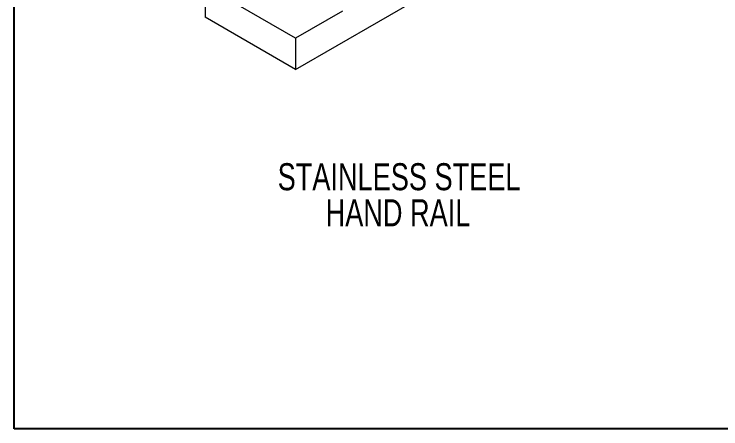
# Model space of a CAD drawing. Header units: inches. Extents: x 0.03 to 2.74, y 0.01 to 1.91.
# Drawn here: x 0.0275 to 0.4809, y 0.0102 to 0.2762 of the extents above; entities that cross this region are included whole.
import ezdxf

# ---------------------------------------------------------------- set-up
doc = ezdxf.new("R2010")
doc.units = ezdxf.units.IN
doc.header["$MEASUREMENT"] = 0
doc.layers.add('SLD-0_0', color=7, linetype='Continuous')
doc.styles.add('SLDTEXTSTYLE0', font='TXT', dxfattribs={"width": 0.75})

# ---------------------------------------------------------------- blocks, each defined once
blk = doc.blocks.new('SW_NOTE_10')
at = {"layer": 'SLD-0_0', "color": 0, "attachment_point": 2, "style": 'SLDTEXTSTYLE0'}
for s, insert, char_height in [('STAINLESS STEEL', (0.08409, 0.02238), 0.0173611), ('HAND RAIL', (0.0834, -0.00077), 0.017361)]:
    blk.add_mtext(s, dxfattribs=dict(at, insert=insert, char_height=char_height))

msp = doc.modelspace()

# ---------------------------------------------------------------- linework, layer by layer
at = {"linetype": 'Continuous', "lineweight": 15}
for p, q in [((0.20791429, 0.2407167), (0.41902555, 0.36258864)), ((0.20791429, 0.26080874), (0.14991669, 0.29429005)), ((0.14991669, 0.29429005), (0.14991669, 0.274198)), ((0.23807304, 0.27821902), (0.20791429, 0.26080874)), ((0.20791429, 0.2407167), (0.14991669, 0.274198)), ((0.20791429, 0.26080874), (0.20791429, 0.2407167))]:
    msp.add_line(p, q, dxfattribs=at)
at = {"layer": 'SLD-0_0'}
for p, q in [((0.02745091, 0.01017577), (0.02745091, 1.9065359)), ((2.73645497, 0.01017577), (0.02745091, 0.01017577))]:
    msp.add_line(p, q, dxfattribs=at)

# ---------------------------------------------------------------- block references
msp.add_blockref('SW_NOTE_10', (0.19033237, 0.15821377), dxfattribs=at)

doc.saveas('drawing.dxf')
